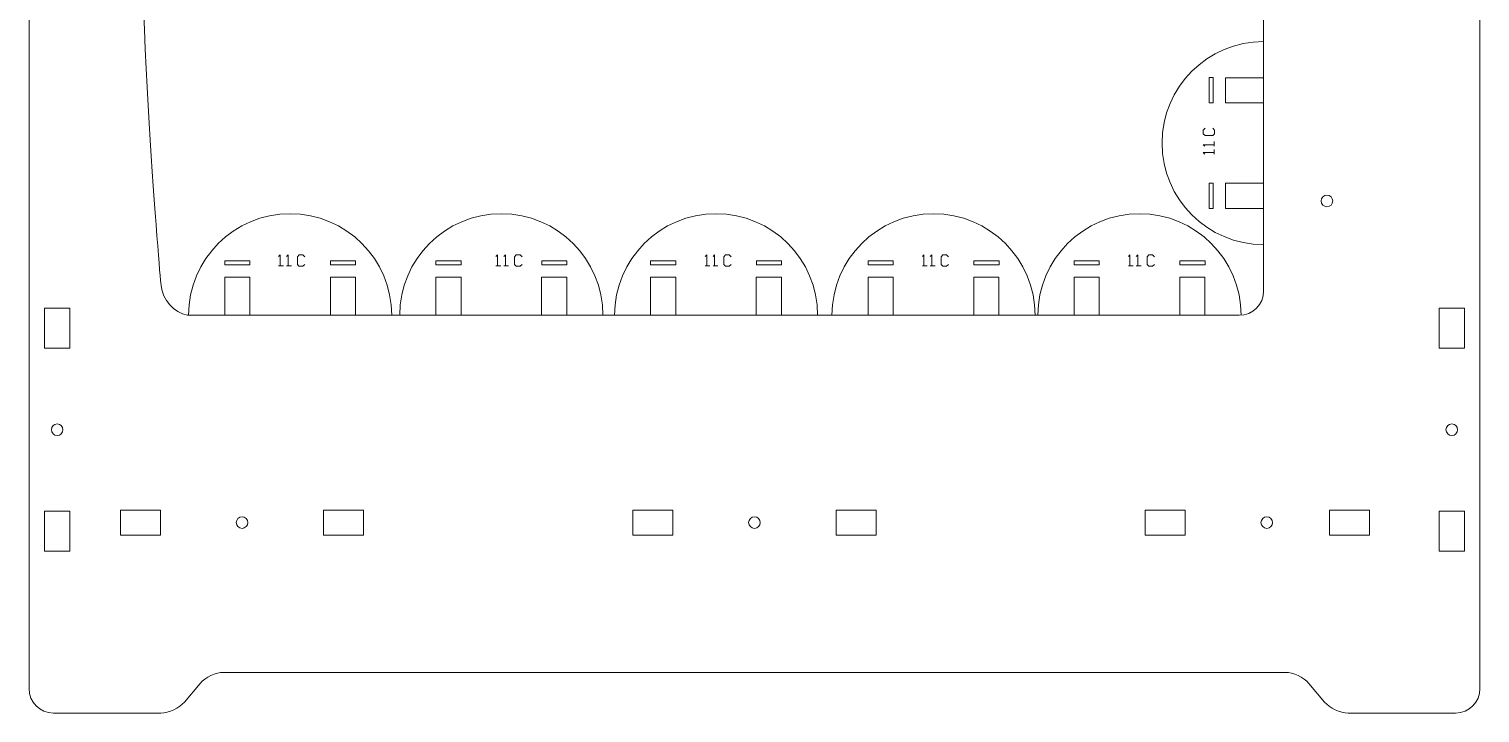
# Model space of a CAD drawing. Header units: inches. Extents: x 1 to 720, y -394 to -4.
# Drawn here: x 1.2 to 358.3, y -392 to -223.6 of the extents above; entities that cross this region are included whole.
import ezdxf

# ---------------------------------------------------------------- set-up
doc = ezdxf.new("R2010")
doc.units = ezdxf.units.IN
doc.header["$MEASUREMENT"] = 0
doc.layers.add('Layer 1', color=7, linetype='Continuous')

# ---------------------------------------------------------------- blocks, each defined once
blk = doc.blocks.new('block 195')
at = {"layer": 'Layer 1', "lineweight": 0}
blk.add_lwpolyline([(33.53, -348.23), (23.68, -348.23), (23.68, -342.03), (33.53, -342.03), (33.53, -348.23)], dxfattribs=at)
blk = doc.blocks.new('block 196')
at = {"layer": 'Layer 1', "lineweight": 0}
blk.add_lwpolyline([(83.53, -348.23), (73.68, -348.23), (73.68, -342.03), (83.53, -342.03), (83.53, -348.23)], dxfattribs=at)
blk = doc.blocks.new('block 194')
at = {"layer": 'Layer 1'}
for name in ['block 195', 'block 196']:
    blk.add_blockref(name, (0, 0), dxfattribs=at)
blk = doc.blocks.new('block 197')
at = {"layer": 'Layer 1', "lineweight": 0}
blk.add_open_spline([(53.61, -346.55), (52.82, -346.55), (52.18, -345.91), (52.18, -345.13), (52.18, -344.34), (52.82, -343.7), (53.61, -343.7), (54.39, -343.7), (55.03, -344.34), (55.03, -345.13), (55.03, -345.91), (54.39, -346.55), (53.61, -346.55)], degree=3, knots=[0, 0, 0, 0, 1, 1, 1, 2, 2, 2, 3, 3, 3, 4, 4, 4, 4], dxfattribs=at)
blk = doc.blocks.new('block 193')
at = {"layer": 'Layer 1'}
for name in ['block 194', 'block 197']:
    blk.add_blockref(name, (0, 0), dxfattribs=at)
blk = doc.blocks.new('block 198')
at = {"layer": 'Layer 1', "lineweight": 0}
blk.add_lwpolyline([(285.72, -348.23), (275.87, -348.23), (275.87, -342.03), (285.72, -342.03), (285.72, -348.23)], dxfattribs=at)
blk = doc.blocks.new('block 199')
at = {"layer": 'Layer 1', "lineweight": 0}
blk.add_lwpolyline([(331.11, -348.23), (321.26, -348.23), (321.26, -342.03), (331.11, -342.03), (331.11, -348.23)], dxfattribs=at)
blk = doc.blocks.new('block 200')
at = {"layer": 'Layer 1', "lineweight": 0}
blk.add_open_spline([(305.8, -346.55), (305.01, -346.55), (304.37, -345.91), (304.37, -345.13), (304.37, -344.34), (305.01, -343.7), (305.8, -343.7), (306.58, -343.7), (307.22, -344.34), (307.22, -345.13), (307.22, -345.91), (306.58, -346.55), (305.8, -346.55)], degree=3, knots=[0, 0, 0, 0, 1, 1, 1, 2, 2, 2, 3, 3, 3, 4, 4, 4, 4], dxfattribs=at)
blk = doc.blocks.new('block 203')
at = {"layer": 'Layer 1', "lineweight": 0}
blk.add_lwpolyline([(159.62, -348.23), (149.78, -348.23), (149.78, -342.03), (159.62, -342.03), (159.62, -348.23)], dxfattribs=at)
blk = doc.blocks.new('block 204')
at = {"layer": 'Layer 1', "lineweight": 0}
blk.add_lwpolyline([(209.63, -348.23), (199.78, -348.23), (199.78, -342.03), (209.63, -342.03), (209.63, -348.23)], dxfattribs=at)
blk = doc.blocks.new('block 202')
at = {"layer": 'Layer 1'}
for name in ['block 203', 'block 204']:
    blk.add_blockref(name, (0, 0), dxfattribs=at)
blk = doc.blocks.new('block 205')
at = {"layer": 'Layer 1', "lineweight": 0}
blk.add_open_spline([(179.7, -346.55), (178.91, -346.55), (178.28, -345.91), (178.28, -345.13), (178.28, -344.34), (178.91, -343.7), (179.7, -343.7), (180.49, -343.7), (181.13, -344.34), (181.13, -345.13), (181.13, -345.91), (180.49, -346.55), (179.7, -346.55)], degree=3, knots=[0, 0, 0, 0, 1, 1, 1, 2, 2, 2, 3, 3, 3, 4, 4, 4, 4], dxfattribs=at)
blk = doc.blocks.new('block 201')
at = {"layer": 'Layer 1'}
for name in ['block 202', 'block 205']:
    blk.add_blockref(name, (0, 0), dxfattribs=at)
blk = doc.blocks.new('block 218')
at = {"layer": 'Layer 1', "lineweight": 0}
blk.add_lwpolyline([(5, -302.18), (5, -292.33), (11.2, -292.33), (11.2, -302.18), (5, -302.18)], dxfattribs=at)
blk = doc.blocks.new('block 219')
at = {"layer": 'Layer 1', "lineweight": 0}
blk.add_lwpolyline([(5, -352.18), (5, -342.33), (11.2, -342.33), (11.2, -352.18), (5, -352.18)], dxfattribs=at)
blk = doc.blocks.new('block 217')
at = {"layer": 'Layer 1'}
for name in ['block 218', 'block 219']:
    blk.add_blockref(name, (0, 0), dxfattribs=at)
blk = doc.blocks.new('block 220')
at = {"layer": 'Layer 1', "lineweight": 0}
blk.add_open_spline([(6.68, -322.25), (6.68, -321.46), (7.32, -320.83), (8.1, -320.83), (8.89, -320.83), (9.53, -321.46), (9.53, -322.25), (9.53, -323.04), (8.89, -323.68), (8.1, -323.68), (7.32, -323.68), (6.68, -323.04), (6.68, -322.25)], degree=3, knots=[0, 0, 0, 0, 1, 1, 1, 2, 2, 2, 3, 3, 3, 4, 4, 4, 4], dxfattribs=at)
blk = doc.blocks.new('block 216')
at = {"layer": 'Layer 1'}
for name in ['block 217', 'block 220']:
    blk.add_blockref(name, (0, 0), dxfattribs=at)
blk = doc.blocks.new('block 228')
at = {"layer": 'Layer 1', "lineweight": 0}
blk.add_lwpolyline([(348.22, -302.18), (348.22, -292.33), (354.42, -292.33), (354.42, -302.18), (348.22, -302.18)], dxfattribs=at)
blk = doc.blocks.new('block 229')
at = {"layer": 'Layer 1', "lineweight": 0}
blk.add_lwpolyline([(348.22, -352.18), (348.22, -342.33), (354.42, -342.33), (354.42, -352.18), (348.22, -352.18)], dxfattribs=at)
blk = doc.blocks.new('block 227')
at = {"layer": 'Layer 1'}
for name in ['block 228', 'block 229']:
    blk.add_blockref(name, (0, 0), dxfattribs=at)
blk = doc.blocks.new('block 230')
at = {"layer": 'Layer 1', "lineweight": 0}
blk.add_open_spline([(349.9, -322.25), (349.9, -321.46), (350.54, -320.83), (351.32, -320.83), (352.11, -320.83), (352.75, -321.46), (352.75, -322.25), (352.75, -323.04), (352.11, -323.68), (351.32, -323.68), (350.54, -323.68), (349.9, -323.04), (349.9, -322.25)], degree=3, knots=[0, 0, 0, 0, 1, 1, 1, 2, 2, 2, 3, 3, 3, 4, 4, 4, 4], dxfattribs=at)
blk = doc.blocks.new('block 226')
at = {"layer": 'Layer 1'}
for name in ['block 227', 'block 230']:
    blk.add_blockref(name, (0, 0), dxfattribs=at)
blk = doc.blocks.new('block 255')
at = {"layer": 'Layer 1', "lineweight": 0}
blk.add_open_spline([(319.17, -265.9), (319.17, -265.11), (319.81, -264.48), (320.6, -264.48), (321.38, -264.48), (322.02, -265.11), (322.02, -265.9), (322.02, -266.69), (321.38, -267.33), (320.6, -267.33), (319.81, -267.33), (319.17, -266.69), (319.17, -265.9)], degree=3, knots=[0, 0, 0, 0, 1, 1, 1, 2, 2, 2, 3, 3, 3, 4, 4, 4, 4], dxfattribs=at)
blk = doc.blocks.new('block 272')
at = {"layer": 'Layer 1', "lineweight": 0}
for points in [[(62.61, -279.59), (63, -279.2), (63, -281.91)], [(62.61, -281.91), (63.78, -281.91)]]:
    blk.add_lwpolyline(points, dxfattribs=at)
blk = doc.blocks.new('block 273')
at = {"layer": 'Layer 1', "lineweight": 0}
for points in [[(64.56, -279.59), (64.95, -279.2), (64.95, -281.91)], [(64.56, -281.91), (65.73, -281.91)]]:
    blk.add_lwpolyline(points, dxfattribs=at)
blk = doc.blocks.new('block 271')
at = {"layer": 'Layer 1'}
for name in ['block 272', 'block 273']:
    blk.add_blockref(name, (0, 0), dxfattribs=at)
blk = doc.blocks.new('block 270')
at = {"layer": 'Layer 1'}
blk.add_blockref('block 271', (0, 0), dxfattribs=at)
blk = doc.blocks.new('block 269')
at = {"layer": 'Layer 1', "lineweight": 0}
blk.add_lwpolyline([(69.06, -281.54), (68.54, -281.94), (67.61, -281.94), (67.22, -281.54), (67.22, -279.7), (67.62, -279.17), (68.54, -279.17), (69.06, -279.7)], dxfattribs=at)
at = {"layer": 'Layer 1'}
blk.add_blockref('block 270', (0, 0), dxfattribs=at)
blk = doc.blocks.new('block 277')
at = {"layer": 'Layer 1', "lineweight": 0}
for points in [[(116.09, -279.59), (116.48, -279.2), (116.48, -281.91)], [(116.09, -281.91), (117.25, -281.91)]]:
    blk.add_lwpolyline(points, dxfattribs=at)
blk = doc.blocks.new('block 278')
at = {"layer": 'Layer 1', "lineweight": 0}
for points in [[(118.04, -279.59), (118.43, -279.2), (118.43, -281.91)], [(118.04, -281.91), (119.2, -281.91)]]:
    blk.add_lwpolyline(points, dxfattribs=at)
blk = doc.blocks.new('block 276')
at = {"layer": 'Layer 1'}
for name in ['block 277', 'block 278']:
    blk.add_blockref(name, (0, 0), dxfattribs=at)
blk = doc.blocks.new('block 275')
at = {"layer": 'Layer 1'}
blk.add_blockref('block 276', (0, 0), dxfattribs=at)
blk = doc.blocks.new('block 274')
at = {"layer": 'Layer 1', "lineweight": 0}
blk.add_lwpolyline([(122.54, -281.54), (122.01, -281.94), (121.09, -281.94), (120.69, -281.54), (120.69, -279.7), (121.09, -279.17), (122.01, -279.17), (122.54, -279.7)], dxfattribs=at)
at = {"layer": 'Layer 1'}
blk.add_blockref('block 275', (0, 0), dxfattribs=at)
blk = doc.blocks.new('block 282')
at = {"layer": 'Layer 1', "lineweight": 0}
for points in [[(167.56, -279.59), (167.95, -279.2), (167.95, -281.91)], [(167.56, -281.91), (168.73, -281.91)]]:
    blk.add_lwpolyline(points, dxfattribs=at)
blk = doc.blocks.new('block 283')
at = {"layer": 'Layer 1', "lineweight": 0}
for points in [[(169.51, -279.59), (169.9, -279.2), (169.9, -281.91)], [(169.51, -281.91), (170.68, -281.91)]]:
    blk.add_lwpolyline(points, dxfattribs=at)
blk = doc.blocks.new('block 281')
at = {"layer": 'Layer 1'}
for name in ['block 282', 'block 283']:
    blk.add_blockref(name, (0, 0), dxfattribs=at)
blk = doc.blocks.new('block 280')
at = {"layer": 'Layer 1'}
blk.add_blockref('block 281', (0, 0), dxfattribs=at)
blk = doc.blocks.new('block 279')
at = {"layer": 'Layer 1', "lineweight": 0}
blk.add_lwpolyline([(174.01, -281.54), (173.49, -281.94), (172.56, -281.94), (172.17, -281.54), (172.17, -279.7), (172.56, -279.17), (173.49, -279.17), (174.01, -279.7)], dxfattribs=at)
at = {"layer": 'Layer 1'}
blk.add_blockref('block 280', (0, 0), dxfattribs=at)
blk = doc.blocks.new('block 287')
at = {"layer": 'Layer 1', "lineweight": 0}
for points in [[(221.04, -279.59), (221.42, -279.2), (221.42, -281.91)], [(221.04, -281.91), (222.2, -281.91)]]:
    blk.add_lwpolyline(points, dxfattribs=at)
blk = doc.blocks.new('block 288')
at = {"layer": 'Layer 1', "lineweight": 0}
for points in [[(222.98, -279.59), (223.37, -279.2), (223.37, -281.91)], [(222.98, -281.91), (224.15, -281.91)]]:
    blk.add_lwpolyline(points, dxfattribs=at)
blk = doc.blocks.new('block 286')
at = {"layer": 'Layer 1'}
for name in ['block 287', 'block 288']:
    blk.add_blockref(name, (0, 0), dxfattribs=at)
blk = doc.blocks.new('block 285')
at = {"layer": 'Layer 1'}
blk.add_blockref('block 286', (0, 0), dxfattribs=at)
blk = doc.blocks.new('block 284')
at = {"layer": 'Layer 1', "lineweight": 0}
blk.add_lwpolyline([(227.49, -281.54), (226.96, -281.94), (226.04, -281.94), (225.64, -281.54), (225.64, -279.7), (226.04, -279.17), (226.96, -279.17), (227.49, -279.7)], dxfattribs=at)
at = {"layer": 'Layer 1'}
blk.add_blockref('block 285', (0, 0), dxfattribs=at)
blk = doc.blocks.new('block 304')
at = {"layer": 'Layer 1', "lineweight": 0}
for points in [[(271.73, -279.59), (272.12, -279.2), (272.12, -281.91)], [(271.73, -281.91), (272.9, -281.91)]]:
    blk.add_lwpolyline(points, dxfattribs=at)
blk = doc.blocks.new('block 305')
at = {"layer": 'Layer 1', "lineweight": 0}
for points in [[(273.68, -279.59), (274.07, -279.2), (274.07, -281.91)], [(273.68, -281.91), (274.85, -281.91)]]:
    blk.add_lwpolyline(points, dxfattribs=at)
blk = doc.blocks.new('block 303')
at = {"layer": 'Layer 1'}
for name in ['block 304', 'block 305']:
    blk.add_blockref(name, (0, 0), dxfattribs=at)
blk = doc.blocks.new('block 302')
at = {"layer": 'Layer 1'}
blk.add_blockref('block 303', (0, 0), dxfattribs=at)
blk = doc.blocks.new('block 301')
at = {"layer": 'Layer 1', "lineweight": 0}
blk.add_lwpolyline([(278.18, -281.54), (277.66, -281.94), (276.73, -281.94), (276.34, -281.54), (276.34, -279.7), (276.73, -279.17), (277.66, -279.17), (278.18, -279.7)], dxfattribs=at)
at = {"layer": 'Layer 1'}
blk.add_blockref('block 302', (0, 0), dxfattribs=at)
blk = doc.blocks.new('block 309')
at = {"layer": 'Layer 1', "lineweight": 0}
for points in [[(292.87, -254.4), (292.87, -253.23)], [(290.55, -254.4), (290.16, -254.01), (292.87, -254.01)]]:
    blk.add_lwpolyline(points, dxfattribs=at)
blk = doc.blocks.new('block 310')
at = {"layer": 'Layer 1', "lineweight": 0}
for points in [[(290.55, -252.45), (290.16, -252.06), (292.87, -252.06)], [(292.87, -252.45), (292.87, -251.28)]]:
    blk.add_lwpolyline(points, dxfattribs=at)
blk = doc.blocks.new('block 308')
at = {"layer": 'Layer 1'}
for name in ['block 310', 'block 309']:
    blk.add_blockref(name, (0, 0), dxfattribs=at)
blk = doc.blocks.new('block 307')
at = {"layer": 'Layer 1'}
blk.add_blockref('block 308', (0, 0), dxfattribs=at)
blk = doc.blocks.new('block 306')
at = {"layer": 'Layer 1', "lineweight": 0}
blk.add_lwpolyline([(292.5, -247.94), (292.9, -248.47), (292.9, -249.39), (292.5, -249.79), (290.66, -249.79), (290.13, -249.39), (290.13, -248.47), (290.66, -247.94)], dxfattribs=at)
at = {"layer": 'Layer 1'}
blk.add_blockref('block 307', (0, 0), dxfattribs=at)
blk = doc.blocks.new('block 176')
at = {"layer": 'Layer 1', "lineweight": 0}
for points in [[(291.63, -235.52), (291.63, -241.72), (292.63, -241.72), (292.63, -235.52), (291.63, -235.52)], [(305.02, -241.76), (295.63, -241.76), (295.63, -235.56), (305.02, -235.56)], [(291.63, -261.55), (291.63, -267.75), (292.63, -267.75), (292.63, -261.55), (291.63, -261.55)], [(305.02, -267.75), (295.63, -267.75), (295.63, -261.55), (305.02, -261.55)], [(55.53, -280.67), (49.33, -280.67), (49.33, -281.67), (55.53, -281.67), (55.53, -280.67)], [(81.56, -280.67), (75.36, -280.67), (75.36, -281.67), (81.56, -281.67), (81.56, -280.67)], [(107.51, -280.67), (101.31, -280.67), (101.31, -281.67), (107.51, -281.67), (107.51, -280.67)], [(133.54, -280.67), (127.34, -280.67), (127.34, -281.67), (133.54, -281.67), (133.54, -280.67)], [(160.36, -280.67), (154.16, -280.67), (154.16, -281.67), (160.36, -281.67), (160.36, -280.67)], [(186.39, -280.67), (180.19, -280.67), (180.19, -281.67), (186.39, -281.67), (186.39, -280.67)], [(213.88, -280.67), (207.68, -280.67), (207.68, -281.67), (213.88, -281.67), (213.88, -280.67)], [(239.91, -280.67), (233.71, -280.67), (233.71, -281.67), (239.91, -281.67), (239.91, -280.67)], [(264.57, -280.67), (258.37, -280.67), (258.37, -281.67), (264.57, -281.67), (264.57, -280.67)], [(290.6, -280.67), (284.4, -280.67), (284.4, -281.67), (290.6, -281.67), (290.6, -280.67)], [(49.33, -294.06), (49.33, -284.67), (55.53, -284.67), (55.53, -294.06)], [(75.33, -294.06), (75.33, -284.67), (81.53, -284.67), (81.53, -294.06)], [(101.31, -294.06), (101.31, -284.67), (107.51, -284.67), (107.51, -294.06)], [(127.31, -294.06), (127.31, -284.67), (133.51, -284.67), (133.51, -294.06)], [(154.16, -294.06), (154.16, -284.67), (160.36, -284.67), (160.36, -294.06)], [(180.16, -294.06), (180.16, -284.67), (186.36, -284.67), (186.36, -294.06)], [(207.68, -294.06), (207.68, -284.67), (213.88, -284.67), (213.88, -294.06)], [(233.68, -294.06), (233.68, -284.67), (239.88, -284.67), (239.88, -294.06)], [(258.37, -294.06), (258.37, -284.67), (264.57, -284.67), (264.57, -294.06)], [(284.37, -294.06), (284.37, -284.67), (290.57, -284.67), (290.57, -294.06)]]:
    blk.add_lwpolyline(points, dxfattribs=at)
for points, knots in [([(325.81, -14.01), (323.87, -14.01), (321.26, -12.79), (320.02, -11.3), (320.02, -11.3), (316.16, -6.71), (316.16, -6.71), (314.92, -5.22), (312.31, -4.01), (310.37, -4.01), (310.37, -4.01), (49.07, -4.01), (49.07, -4.01), (47.13, -4.01), (44.52, -5.22), (43.27, -6.71), (43.27, -6.71), (39.42, -11.3), (39.42, -11.3), (38.17, -12.79), (35.57, -14.01), (33.63, -14.01), (33.63, -14.01), (7.17, -14.01), (7.17, -14.01), (3.87, -14.01), (1.17, -16.71), (1.17, -20.01), (1.17, -20.01), (1.17, -386.03), (1.17, -386.03), (1.17, -389.33), (3.87, -392.03), (7.17, -392.03), (7.17, -392.03), (33.63, -392.03), (33.63, -392.03), (35.57, -392.03), (38.17, -390.81), (39.42, -389.33), (39.42, -389.33), (43.27, -384.73), (43.27, -384.73), (44.52, -383.25), (47.13, -382.03), (49.07, -382.03), (49.07, -382.03), (310.37, -382.03), (310.37, -382.03), (312.31, -382.03), (314.92, -383.25), (316.16, -384.73), (316.16, -384.73), (320.02, -389.33), (320.02, -389.33), (321.26, -390.81), (323.87, -392.03), (325.81, -392.03), (325.81, -392.03), (352.26, -392.03), (352.26, -392.03), (355.56, -392.03), (358.26, -389.33), (358.26, -386.03), (358.26, -386.03), (358.27, -20.01), (358.27, -20.01), (358.27, -16.71), (355.57, -14.01), (352.27, -14.01), (352.27, -14.01), (325.81, -14.01), (325.81, -14.01)], [0, 0, 0, 0, 1, 1, 1, 2, 2, 2, 3, 3, 3, 4, 4, 4, 5, 5, 5, 6, 6, 6, 7, 7, 7, 8, 8, 8, 9, 9, 9, 10, 10, 10, 11, 11, 11, 12, 12, 12, 13, 13, 13, 14, 14, 14, 15, 15, 15, 16, 16, 16, 17, 17, 17, 18, 18, 18, 19, 19, 19, 20, 20, 20, 21, 21, 21, 22, 22, 22, 23, 23, 23, 24, 24, 24, 24]), ([(305.02, -107.03), (305.02, -107.03), (305.02, -288.08), (305.02, -288.08), (305.02, -291.39), (302.33, -294.08), (299.02, -294.08), (299.02, -294.08), (40.22, -294.08), (40.22, -294.08), (40.22, -294.08), (40.14, -294.02), (40.14, -294.02), (36.9, -293.42), (33.98, -290.19), (33.67, -286.84), (33.67, -286.84), (28.32, -229.85), (28.32, -170.08), (28.32, -145.04), (30.05, -98.94), (30.05, -98.94), (30.18, -95.57), (30.37, -91.24), (30.47, -89.3), (30.57, -87.36), (30.86, -83.03), (31.11, -79.67), (31.11, -79.67), (33.68, -45.18), (33.68, -45.18), (33.98, -41.82), (36.92, -39.08), (40.22, -39.08), (40.22, -39.08), (299.02, -39.08), (299.02, -39.08), (302.33, -39.08), (305.02, -41.77), (305.02, -45.08), (305.02, -45.08), (305.02, -107.03), (305.02, -107.03)], [0, 0, 0, 0, 1, 1, 1, 2, 2, 2, 3, 3, 3, 4, 4, 4, 5, 5, 5, 6, 6, 6, 7, 7, 7, 8, 8, 8, 9, 9, 9, 10, 10, 10, 11, 11, 11, 12, 12, 12, 13, 13, 13, 14, 14, 14, 14]), ([(305.02, -226.65), (291.21, -226.65), (280.02, -237.85), (280.02, -251.65), (280.02, -265.46), (291.21, -276.66), (305.02, -276.66)], [0, 0, 0, 0, 1, 1, 1, 2, 2, 2, 2]), ([(90.43, -294.06), (90.43, -280.25), (79.24, -269.06), (65.43, -269.06), (51.62, -269.06), (40.43, -280.25), (40.43, -294.06)], [0, 0, 0, 0, 1, 1, 1, 2, 2, 2, 2]), ([(142.41, -294.06), (142.41, -280.25), (131.21, -269.06), (117.41, -269.06), (103.6, -269.06), (92.41, -280.25), (92.41, -294.06)], [0, 0, 0, 0, 1, 1, 1, 2, 2, 2, 2]), ([(195.26, -294.06), (195.26, -280.25), (184.07, -269.06), (170.26, -269.06), (156.46, -269.06), (145.26, -280.25), (145.26, -294.06)], [0, 0, 0, 0, 1, 1, 1, 2, 2, 2, 2]), ([(248.78, -294.06), (248.78, -280.25), (237.58, -269.06), (223.78, -269.06), (209.97, -269.06), (198.78, -280.25), (198.78, -294.06)], [0, 0, 0, 0, 1, 1, 1, 2, 2, 2, 2]), ([(299.47, -294.06), (299.47, -280.25), (288.28, -269.06), (274.47, -269.06), (260.66, -269.06), (249.47, -280.25), (249.47, -294.06)], [0, 0, 0, 0, 1, 1, 1, 2, 2, 2, 2])]:
    blk.add_open_spline(points, degree=3, knots=knots, dxfattribs=at)
at = {"layer": 'Layer 1'}
for name in ['block 306', 'block 255', 'block 269', 'block 274', 'block 279', 'block 284', 'block 301', 'block 216', 'block 226', 'block 193', 'block 201', 'block 198', 'block 199', 'block 200']:
    blk.add_blockref(name, (0, 0), dxfattribs=at)

msp = doc.modelspace()

# ---------------------------------------------------------------- block references
at = {"layer": 'Layer 1'}
msp.add_blockref('block 176', (0, 0), dxfattribs=at)

doc.saveas('drawing.dxf')
